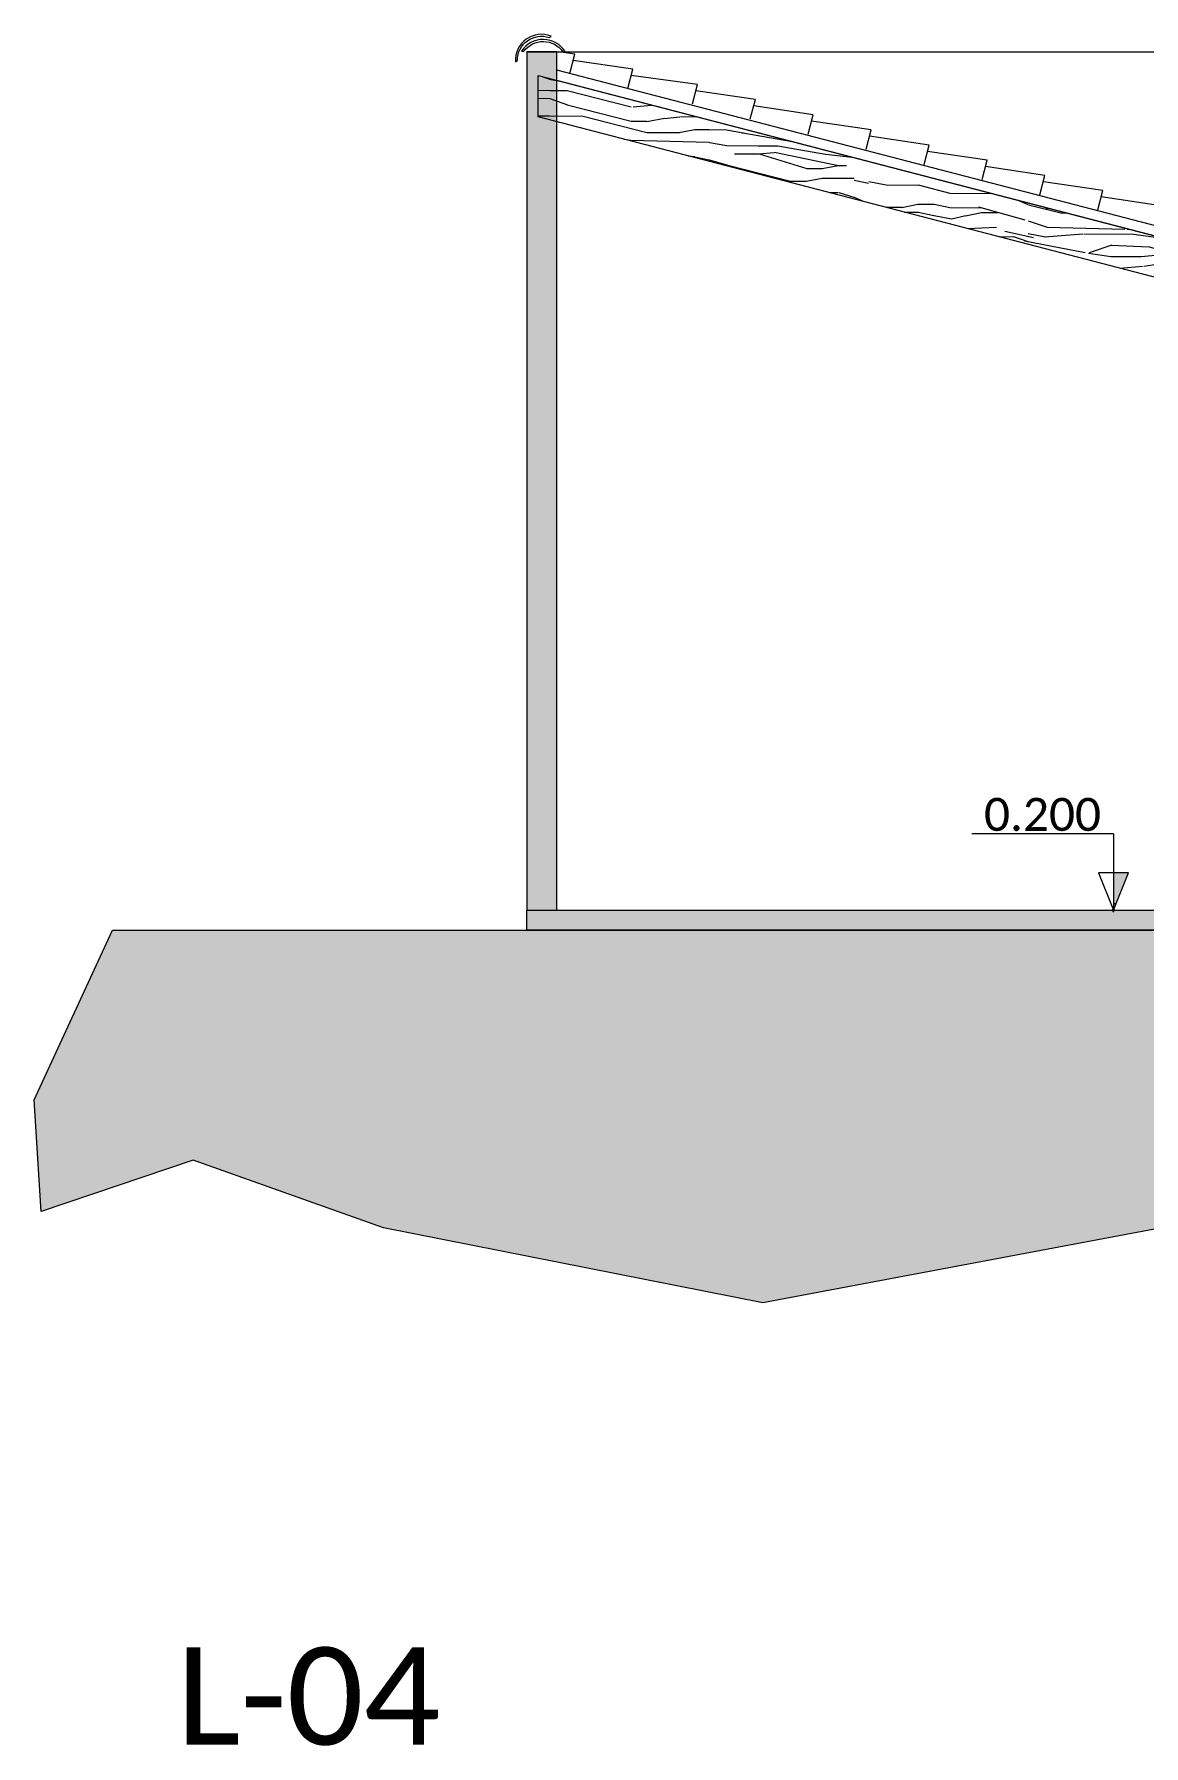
# Model space of a CAD drawing. Header units: metres. Extents: x -197 to 1099, y -24 to 14.
# Drawn here: x 90.21 to 95.77, y -3.99 to 4.59 of the extents above; entities that cross this region are included whole.
import ezdxf
from ezdxf.enums import TextEntityAlignment as Align

# ---------------------------------------------------------------- set-up
doc = ezdxf.new("R2010")
doc.units = ezdxf.units.M
doc.header["$LTSCALE"] = 0.001
doc.header["$PDMODE"] = 34
doc.header["$PDSIZE"] = 0.01
doc.layers.get('0').update_dxf_attribs({"lineweight": 13, "true_color": 0x000000})
doc.layers.get('Defpoints').update_dxf_attribs({"lineweight": 13, "true_color": 0x000000})
for name, color, linetype, lineweight, true_color in [('Jach-Anotaciones-CalidaddeLínea  0.13', 7, 'Continuous', 13, 0x000000), ('Jach-Anotaciones-CalidaddeLínea 0.09', 7, 'Continuous', 9, 0x000000), ('Jach-Anotaciones-Hatch-Lum100%', 7, 'Continuous', 13, 0x000000), ('Jach-Anotaciones-Hatch-Lum50%', 9, 'Continuous', 13, 0x808080), ('Jach-Anotaciones-Hatch-Lum80%', 250, 'Continuous', 13, 0x333333), ('JACH-Anotaciones-Textos-Lum75% @ 0.075', 7, 'Continuous', 13, 0x404040)]:
    doc.layers.add(name, color=color, linetype=linetype, lineweight=lineweight, true_color=true_color)
doc.styles.add('00e-Annotative-Titulos-JACH(6.5mm)', font='calibri.ttf', dxfattribs={"height": 6.5})
doc.styles.add('02a-Calibri-JACH(1.8mm)', font='calibri.ttf', dxfattribs={"height": 2.2})

# ---------------------------------------------------------------- blocks, each defined once
blk = doc.blocks.new('*U630')
at = {"lineweight": 0, "ltscale": 100}
h = blk.add_hatch(dxfattribs=at)
h.set_pattern_fill('ANGLE', color=256)
h.set_pattern_definition([(0, (169.4210114967462, 45.03182796469216), (0, 6.985), [5.08, -1.905]), (90, (169.4210114967462, 45.03182796469216), (-6.985, 4.277078946022131e-16), [5.08, -1.905])])
h.paths.add_polyline_path([(0, 2.5), (0, 0), (1, 2.5)])
h = blk.add_hatch(color=256, dxfattribs=at)
h.dxf.hatch_style = 1
h.paths.add_polyline_path([(0, 2.5), (0, 0), (1, 2.5)])
for points in [[(0, 5.098930515436264), (-9.465586596093033, 5.098930515436264)], [(0, 5.098930515436264), (0, 1.25)]]:
    blk.add_lwpolyline(points, dxfattribs=at)
for points in [[(0, 0), (1, 2.5), (-1, 2.5)], [(0, 2.5), (0, 0), (1, 2.5)]]:
    blk.add_lwpolyline(points, close=True, dxfattribs=at)
blk.add_point((-9.094947017729282e-13, 1.13686837721616e-13), dxfattribs=at)
at = {"lineweight": 0, "ltscale": 100, "style": '02a-Calibri-JACH(1.8mm)'}
blk.add_attdef('ALT', text='', height=2.2, dxfattribs=at).set_placement((-4.732793298046516, 6.400806810785425), align=Align.MIDDLE_CENTER)

msp = doc.modelspace()

# ---------------------------------------------------------------- hatches: boundary and pattern name
at = {"layer": 'Jach-Anotaciones-Hatch-Lum100%', "ltscale": 100}
h = msp.add_hatch(color=256, dxfattribs=at)
h.dxf.hatch_style = 1
h.paths.add_polyline_path([(92.8321744417571, 4.499999999999879), (92.6821714627502, 4.499999999999879), (92.6821714627502, 0.2000000000000028), (92.8321744417571, 0.2000000000000028)])
h = msp.add_hatch(color=256, dxfattribs=at)
h.dxf.hatch_style = 1
h.paths.add_polyline_path([(92.6821714627502, 0.2000000000000028), (98.60665715290514, 0.2000000000000028), (98.60665715290514, -0.3000000000000043), (98.50665715290523, -0.3000000000000043), (98.50665715290523, 0.1000000000000014), (92.6821714627502, 0.1000000000000014)])
at = {"layer": 'Jach-Anotaciones-Hatch-Lum50%', "ltscale": 100}
h = msp.add_hatch(dxfattribs=at)
h.set_pattern_fill('WOOD_01', color=256, scale=0.7999999999999999, angle=-0.3152140720569799, pattern_type=2)
h.set_pattern_definition([(359.684785927943, (-159.4527403936169, 2.060227024865874), (0.00440119652307231, 0.7999878933266211), [0.16, -0.64]), (8.65738592794302, (-159.4471171608062, 1.628189550504267), (4.804328569536255, 0.7735788145585992), [0.1538832, -15.2344232]), (5.39528592794302, (-159.4548529679481, 1.676232836069097), (7.20429231169597, 0.7603655297899304), [0.1607984, -7.879100799999999]), (344.2626859279429, (-159.4535326089911, 1.916229204067086), (8.78666290831101, -2.448366710825385), [0.2406656, -23.8259016]), (353.344685927943, (-159.436080456272, 2.180137184934409), (0.7999881551447071, -0.0043995635429001), [0.1448864, -7.0994208]), (344.753385927943, (-159.4145895014903, 1.724012049842543), (3.195550377226701, -0.8175913749182332), [0.1241936, -12.29514559999999]), (348.374885927943, (-159.6920325701712, 2.189545446755055), (0.7999881281611619, -0.004400901280462153), [0.3263375999999995, -3.752877599999996]), (5.39528592794302, (-159.4475132684933, 1.556190640104873), (7.20429231169597, 0.7603655297899304), [0.08039919999999999, -7.959499999999999]), (359.684785927943, (-159.4536646448868, 1.892229567267286), (0.00440119652307231, 0.7999878933266211), [0.08, -0.72]), (359.684785927943, (-159.6131340799694, 1.989108353771094), (0.00440119652307231, 0.7999878933266211), [0.24, -0.5599999999999998]), (10.99468592794302, (-159.4524763218256, 2.108226298465475), (3.204352575867988, 0.7823810571072066), [0.08158399999999993, -3.997631199999998]), (2.41108592794302, (-159.5341035538717, 1.812670897586926), (16.00415928150393, 0.7119607757969119), [0.1681904, -16.6508464]), (352.090185927943, (-159.4942361951011, 1.788451200960985), (6.395501864280401, -0.8351924118038299), [0.1210616, -11.9851336]), (359.684785927943, (-159.5359080444462, 1.484675861323019), (0.00440119652307231, 0.7999878933266211), [0.16, -0.64]), (358.515685927943, (-159.616126893605, 1.445116586308998), (0.7999880432963482, -0.004400582925038878), [0.3920816, -38.81608]), (359.684785927943, (-159.6128259962127, 2.045107506303964), (0.00440119652307231, 0.7999878933266211), [0.08, -0.72]), (359.684785927943, (-159.5324751111582, 2.108666418117785), (0.00440119652307231, 0.7999878933266211), [0.08, -0.72]), (359.684785927943, (-159.8920735554681, 2.182645866952562), (0.00440119652307231, 0.7999878933266211), [0.12, -0.6799999999999999]), (350.222485927943, (-159.6758567644438, 2.221456938557665), (0.7999879568063415, -0.004400886785060515), [0.2433103999999994, -4.62289919999998]), (359.684785927943, (-159.9318528903083, 2.222865321445042), (0.00440119652307231, 0.7999878933266211), [0.16, -0.64]), (359.684785927943, (-160.023812635445, 1.503360349068629), (0.00440119652307231, 0.7999878933266211), [0.088, -0.712]), (359.684785927943, (-159.6155987500222, 1.541115133508193), (0.00440119652307231, 0.7999878933266211), [0.08, -0.72]), (359.684785927943, (-160.0234605397232, 1.567359380534754), (0.00440119652307231, 0.7999878933266211), [0.168, -0.632]), (5.125085927943022, (-159.6152026423352, 1.613114043907586), (8.00427986775544, 0.7559717563303058), [0.1687599999999997, -16.70725759999997]), (359.684785927943, (-159.6068506676801, 1.677069063408481), (0.00440119652307231, 0.7999878933266211), [0.152, -0.648]), (359.684785927943, (-160.0227563482794, 1.69535744346701), (0.00440119652307231, 0.7999878933266211), [0.088, -0.712]), (358.515685927943, (-159.9260536096367, 1.822827362816504), (0.7999880432963482, -0.004400582925038878), [0.3920816, -38.81608]), (359.684785927943, (-159.8536585915501, 1.894430165528824), (0.00440119652307231, 0.7999878933266211), [0.08, -0.72]), (359.684785927943, (-159.9335253449871, 1.918869921980928), (0.00440119652307231, 0.7999878933266211), [0.08, -0.72]), (359.684785927943, (-159.6135301876564, 1.9171094433717), (0.00440119652307231, 0.7999878933266211), [0.16, -0.64]), (359.684785927943, (-159.7734397423913, 1.933989440542852), (0.00440119652307231, 0.7999878933266211), [0.08, -0.72]), (359.684785927943, (-159.9329091774738, 2.030868227046653), (0.00440119652307231, 0.7999878933266211), [0.16, -0.64]), (19.33858592794303, (-159.7187609488154, 1.693684988788242), (8.81747179050195, 3.151534070268525), [0.1189288, -11.7739248]), (10.99468592794302, (-159.8535265556545, 1.918429802328625), (3.204352575867988, 0.7823810571072066), [0.08158399999999993, -3.997631199999998]), (10.99468592794302, (-159.53375145815, 1.876669929053058), (3.204352575867988, 0.7823810571072066), [0.08158399999999993, -3.997631199999998]), (5.39528592794302, (-159.7720753714692, 2.181985687474103), (7.20429231169597, 0.7603655297899304), [0.08039919999999999, -7.959499999999999]), (349.3799859279429, (-160.0197635346438, 2.23934921092912), (4.79552616836029, -0.8263908297490177), [0.08944239999999987, -8.854827999999983]), (348.374885927943, (-159.9358139671791, 1.502876217451089), (0.7999881281611619, -0.004400901280462153), [0.08158399999999986, -3.997631199999996]), (89.68478592794303, (-159.8559032017769, 1.486436339932247), (-0.7999878933266211, 0.004401196523072358), [0, -0.7999999999999999]), (346.292385927943, (-160.0214359893226, 1.935353811464999), (13.58218971452411, -3.274747541943825), [0.1726959999999997, -17.09692319999997]), (10.99468592794302, (-159.5328272068801, 2.044667386651653), (3.204352575867988, 0.7823810571072066), [0.08158399999999993, -3.997631199999998]), (9.989585927943017, (-159.5355999606897, 1.540675013855882), (4.00434047617373, 0.7779787471646973), [0.08944239999999999, -8.854828]), (348.374885927943, (-159.7736598022174, 1.893990045876514), (0.7999881281611619, -0.004400901280462153), [0.08158399999999986, -3.997631199999996]), (348.374885927943, (-159.6934409530587, 1.933549320890542), (0.7999881281611619, -0.004400901280462153), [0.08158399999999986, -3.997631199999996]), (341.249885927943, (-160.0218761089749, 1.855355022132336), (0.7999877314599156, -0.004400260939742674), [0.1011928, -2.4286288]), (345.648585927943, (-159.9323810338911, 2.126866774245848), (0.7999875833886109, -0.004400199819356629), [0.3298487999999997, -2.968635199999998]), (342.985585927943, (-159.7720753714692, 2.181985687474103), (5.591112853960968, -1.630779147842886), [0.2505671999999998, -8.10167599999999]), (359.684785927943, (-159.771855311643, 2.221985082140435), (0.00440119652307231, 0.7999878933266211), [0.09599999999999999, -0.704]), (345.648585927943, (-159.8554630821246, 1.56643512926491), (0.7999875833886109, -0.004400199819356629), [0.3298487999999997, -2.968635199999998]), (345.648585927943, (-159.9351537877007, 1.622874401450083), (0.7999875833886109, -0.004400199819356629), [0.3298487999999997, -2.968635199999998]), (345.648585927943, (-159.9347576800135, 1.694873311849477), (0.7999875833886109, -0.004400199819356629), [0.3298487999999997, -2.968635199999998]), (349.3799859279429, (-160.0208198218093, 2.047352116530725), (4.79552616836029, -0.8263908297490177), [0.08944239999999987, -8.854827999999983]), (345.648585927943, (-159.7729115988085, 2.029987987742047), (0.7999875833886109, -0.004400199819356629), [0.1649239999999999, -3.133559999999998]), (349.3799859279429, (-160.0222282046968, 1.791355990666204), (4.79552616836029, -0.8263908297490177), [0.08944239999999987, -8.854827999999983]), (357.298885927943, (-159.6065425839235, 1.733068215941344), (0.7999878554643496, -0.004400215170957251), [0.1921663999999997, -19.02449199999997]), (349.3799859279429, (-159.6937490368153, 1.877550168357679), (4.79552616836029, -0.8263908297490177), [0.08944239999999987, -8.854827999999983]), (12.21358592794301, (-159.6058383924798, 1.861066278873608), (3.204353149539083, 0.7823825481241263), [0.07375599999999988, -7.301879199999993]), (349.247385927943, (-160.0224482645229, 1.75135659599988), (8.791064244032603, -1.648377222005574), [0.3091152, -30.602364]), (351.554685927943, (-159.7187609488154, 1.693684988788242), (0.7999874610057969, -0.004401387551521446), [0.1131367999999999, -5.543716799999997]), (4.448385927943025, (-159.9343175603612, 1.77487210118214), (8.804267945303605, 0.7515678915906021), [0.1926655999999994, -9.440609599999961]), (359.684785927943, (-159.7422324420324, 1.789815571883139), (0.00440119652307231, 0.7999878933266211), [0.248, -0.5519999999999998]), (344.429685927943, (-160.0202476662614, 2.151350542663188), (3.195550153887506, -0.8175913353273373), [0.09121439999999988, -9.030188799999983]), (350.222485927943, (-159.8559032017769, 1.486436339932247), (0.7999879568063415, -0.004400886785060515), [0.2433103999999994, -4.62289919999998]), (339.701685927943, (-160.0229764081056, 1.655358048800686), (2.39556239075528, -0.8131909418967018), [0.09363759999999999, -9.2701216]), (359.684785927943, (-159.3723895085624, 2.123785936679703), (0.00440119652307231, 0.7999878933266211), [0.04, -0.7599999999999999]), (359.684785927943, (-159.3743260350327, 1.771791263615988), (0.00440119652307231, 0.7999878933266211), [0.08, -0.72]), (10.99468592794302, (-159.3759104657809, 1.483795622018405), (3.204352575867988, 0.7823810571072066), [0.08158399999999993, -3.997631199999998]), (359.684785927943, (-159.3674704671952, 1.563750399385839), (0.00440119652307231, 0.7999878933266211), [0.144, -0.6559999999999999]), (342.985585927943, (-159.3731377119713, 1.987787994814177), (5.591112853960968, -1.630779147842886), [0.08352239999999993, -8.268720799999992]), (347.705485927943, (-159.3660620843079, 1.819746525250352), (15.18216004489392, -3.284452458669744), [0.1472056, -26.8405152]), (89.68478592794303, (-159.3759104657809, 1.483795622018405), (-0.7999878933266211, 0.004401196523072358), [0, -0.7999999999999999]), (359.684785927943, (-159.2958236525178, 1.499355260232626), (0.00440119652307231, 0.7999878933266211), [0.07199999999999998, -0.728]), (359.684785927943, (-159.2949874251784, 1.651352959964683), (0.00440119652307231, 0.7999878933266211), [0.07199999999999998, -0.728]), (359.684785927943, (-159.2947673653522, 1.691352354631015), (0.00440119652307231, 0.7999878933266211), [0.07199999999999998, -0.728]), (335.722385927943, (-159.2932709585344, 1.963348238362073), (5.586711744409739, -2.430761377296863), [0.07879119999999987, -7.80028959999999]), (348.201085927943, (-159.2927428149516, 2.059346785561267), (3.995537572948571, -0.8221182504743196), [0.07347039999999999, -52.17242]), (341.249885927943, (-159.2943272457, 1.771351143963678), (0.7999877314599156, -0.004400260939742674), [0.07589439999999999, -2.4539264]), (347.155985927943, (-159.2921706594037, 2.163345211693724), (3.995538528180509, -0.8219935597928864), [0.07375599999999988, -7.301879199999993])])
h.paths.add_polyline_path([(98.57786324293721, 2.790571365433252), (98.05923952945983, 2.790571365433252), (97.10625624265077, 3.038418435751858), (97.10625624265077, 3.150000000000006), (96.95625624265091, 3.150000000000006), (96.9562562426508, 3.077429676622899), (92.73883562145903, 4.17427508800845), (92.73991635238923, 4.380647250580999), (98.59520914847332, 2.857832332990718)])
at = {"layer": 'Jach-Anotaciones-Hatch-Lum80%', "ltscale": 100}
h = msp.add_hatch(dxfattribs=at)
h.set_pattern_fill('EARTH', color=256, scale=0.03, angle=45, double=1)
h.set_pattern_definition([(45, (-118.8953598652346, 0.1000000000000014), (0, 0.2694076836320746), [0.1905, -0.1905]), (45, (-118.9458738059157, 0.1505139406810159), (0, 0.2694076836320746), [0.1905, -0.1905]), (45, (-118.9963877465968, 0.2010278813620303), (0, 0.2694076836320746), [0.1905, -0.1905]), (135, (-118.9963877465968, 0.2347038418160352), (-0.2694076836320746, 0), [0.1905, -0.1905]), (135, (-118.9458738059157, 0.2852177824970497), (-0.2694076836320746, 0), [0.1905, -0.1905]), (135, (-118.8953598652346, 0.3357317231780641), (-0.2694076836320746, 0), [0.1905, -0.1905])])
h.paths.add_polyline_path([(98.50665715290523, 0.1000000000000014), (98.50665715290523, -0.2999999999999972), (100.4066571525493, -0.2999999999999403), (100.4066571525493, -1.699999999999974), (109.3066571527291, -1.699999999999996), (109.3066571527291, -1.309999999999995), (109.8066571527291, -1.310000000000002), (109.8066571527291, -1.07), (110.3066571527291, -1.07), (110.3066571527292, -0.8299999999999983), (110.8096205254745, -0.8299999999999983), (110.8096205254744, -0.5899999999999963), (111.3066571528749, -0.5900000000692813), (111.3066571526999, -0.3500000000692793), (113.0066571525539, -0.3499999999999943), (113.0066571525537, -0.2999999999999972), (114.6066571521979, -0.2999999999999972), (114.7566571521979, -0.2999999999999972), (114.7566571521979, -0.1000000000000014), (125.166646901861, -0.1000000000000014), (125.166646901861, -0.1749999999999972), (125.466646901861, -0.1749999999999901), (130.0166469018612, -0.1749999999999972), (130.0166469018612, 0.07496875488129007), (137.0166469018611, -0.1010577736302238), (138.2022162125539, -0.2739532981063277), (138.216646901861, -0.1749999999999972), (139.1276141870783, -0.1749999999999972), (139.0655063212853, -1.16150798298186), (138.9568649792035, -1.586761680756652), (136.8745753281215, -1.469138623660186), (135.2540105592412, -0.8810216938877744), (133.8095516771321, -1.143730329793883), (132.9223151456584, -1.550888204251706), (130.1519642091552, -1.125634506476914), (129.5544376493511, -1.442312853277443), (128.6219341658919, -1.768038906200175), (127.3001322660907, -1.587079850885587), (126.5849114667953, -0.9265796278454133), (125.3396771295085, -1.070182879154984), (124.325692639488, -1.386861225955457), (122.7141815896633, -0.7625526495491641), (121.6639830450667, -0.5454019476006948), (120.3946100576525, -0.9281602158446915), (119.8351893110783, -1.251141934469572), (118.3956931717857, -1.332573756004606), (117.7874597408488, -0.9341125317386201), (117.0574714950895, -0.8492815515518402), (116.5934476469272, -1.126396223852865), (115.920046993969, -1.335646112004511), (114.9159600156991, -1.399416107289987), (114.1176801078088, -1.665348317387831), (113.3557532756194, -2.187560429280339), (112.3634548547806, -2.322021354174879), (111.4049288841011, -2.325593594822003), (110.7442840019633, -2.903308128112194), (109.7991936700599, -2.793267248539841), (108.7806988014569, -2.628205760251994), (108.4548920238294, -2.765757113111412), (107.8584762801303, -2.774926933015131), (106.4599205728659, -2.875775694017015), (104.2485935415579, -2.729054521253879), (102.6245068556881, -2.4906327844431), (101.7895246794481, -2.47229246891839), (101.0187716416469, -2.985816573589368), (100.6936247545833, -2.821011182110333), (99.0617875378079, -2.555079309871068), (98.83239650352749, -2.270807122107151), (98.16257554782197, -1.573881551482195), (96.68529928596541, -1.362969950099846), (95.96042459008169, -1.372139770003621), (93.86456427668026, -1.766809278148962), (91.9652088899199, -1.390836188478765), (91.01094383506285, -1.051543391999353), (90.24936619552233, -1.308305444334842), (90.21447183710035, -0.7489310576400143), (90.6068972346639, 0.1000000000000014)])

# ---------------------------------------------------------------- linework, layer by layer
at = {"layer": 'Jach-Anotaciones-CalidaddeLínea  0.13', "ltscale": 100}
for points in [[(92.79407477778926, 4.571619064919304), (92.80390062612747, 4.578689836416928, 0.5454545454545237), (92.62532999132242, 4.450188753210085), (92.63515583966063, 4.457259524707609, -0.510753918455393)], [(92.86320631506823, 4.499996507243821), (92.87531049487512, 4.499817799833963, 0.5454545454545237), (92.65533446863111, 4.503065549496313), (92.66743864843801, 4.502886842086426, -0.510753918455393)]]:
    msp.add_lwpolyline(points, format="xyb", close=True, dxfattribs=at)
for points in [[(92.8321744417571, 4.499999999999879), (92.6821714627502, 4.499999999999879), (92.6821714627502, 0.2000000000000028), (92.8321744417571, 0.2000000000000028)], [(98.57786324293721, 2.790571365433252), (98.05923952945983, 2.790571365433252), (97.10625624265077, 3.038418435751858), (97.10625624265077, 3.150000000000006), (96.95625624265091, 3.150000000000006), (96.9562562426508, 3.077429676622899), (92.73883562145903, 4.17427508800845), (92.73991635238923, 4.380647250580999), (98.59520914847332, 2.857832332990718)], [(92.6821714627502, 0.2000000000000028), (98.60665715290514, 0.2000000000000028), (98.60665715290514, -0.3000000000000043), (98.50665715290523, -0.3000000000000043), (98.50665715290523, 0.1000000000000014), (92.6821714627502, 0.1000000000000014)]]:
    msp.add_lwpolyline(points, close=True, dxfattribs=at)
for points in [[(92.6821714627502, 4.499999999999879), (117.2376469018612, 4.500000000002402)], [(92.89774553741387, 4.391263143255109), (92.92304947467647, 4.488008741392235), (92.84276018283646, 4.499999999999893)], [(98.60779423773641, 2.906222575067403), (92.8321744417571, 4.408316542004307)], [(93.18798233182639, 4.315351331465386), (93.213286269089, 4.412096929602505), (92.91485232458268, 4.456668235736387)], [(93.51183775539215, 4.23919171900743), (93.53714169265476, 4.335937317144555), (93.20508911899543, 4.380756423947062)], [(98.59520914847332, 2.857832332990718), (92.8321744417571, 4.356653233603446)], [(93.80207454980467, 4.16327990721733), (93.82737848706739, 4.260025505354456), (93.52894454256108, 4.304596811488338)], [(94.09231134421697, 4.087368095427024), (94.11761528147957, 4.184113693564171), (93.81918133697337, 4.228684999698032)], [(94.38254813862983, 4.011456283637649), (94.40785207589244, 4.108201881774775), (94.10941813138612, 4.152773187908657)], [(94.67278493304258, 3.935544471848246), (94.69808887030518, 4.032290069985407), (94.3996549257991, 4.076861376119254)], [(94.96302172745487, 3.859632660057969), (94.98832566471748, 3.956378258195095), (94.68989172021128, 4.000949564328977)], [(95.25325852186785, 3.783720848268565), (95.27856245913034, 3.880466446405727), (94.98012851462403, 3.925037752539573)], [(95.54349531628048, 3.707809036479198), (95.56879925354309, 3.804554634616352), (95.27036530903689, 3.849125940750199)], [(95.83373211069278, 3.63189722468892), (95.85903604795561, 3.728642822826039), (95.56060210344918, 3.773214128959893)]]:
    msp.add_lwpolyline(points, dxfattribs=at)
at = {"layer": 'Jach-Anotaciones-CalidaddeLínea 0.09'}
msp.add_lwpolyline([(100.6936247545833, -2.821011182110333), (99.0617875378079, -2.555079309871068), (98.83239650352749, -2.270807122107151), (98.16257554782197, -1.573881551482195), (96.68529928596541, -1.362969950099846), (95.96042459008169, -1.372139770003621), (93.86456427668026, -1.766809278148962), (91.9652088899199, -1.390836188478765), (91.01094383506285, -1.051543391999353), (90.24936619552233, -1.308305444334842), (90.21447183710035, -0.7489310576400143), (90.6068972346639, 0.1000000000000014), (98.50665715290523, 0.1000000000000014), (98.50665715290523, -0.2999999999999972), (100.4066571525493, -0.2999999999999972), (100.4066571525493, -1.699999999999974), (109.3066571527291, -1.699999999999996)], dxfattribs=at)

# ---------------------------------------------------------------- block references
at = {"layer": 'JACH-Anotaciones-Textos-Lum75% @ 0.075', "ltscale": 100, "xscale": 0.075, "yscale": 0.075, "zscale": 0.075}
msp.add_blockref('*U630', (95.62115449658137, 0.2000000000000028), dxfattribs=at).add_auto_attribs({'ALT': '0.200'})

# ---------------------------------------------------------------- texts
at = {"layer": 'Defpoints', "color": 1, "ltscale": 100, "style": '00e-Annotative-Titulos-JACH(6.5mm)'}
msp.add_text('L-04', height=0.4875, dxfattribs=at).set_placement((91.58899898564488, -3.736187396456515), align=Align.MIDDLE_CENTER)

doc.saveas('drawing.dxf')
